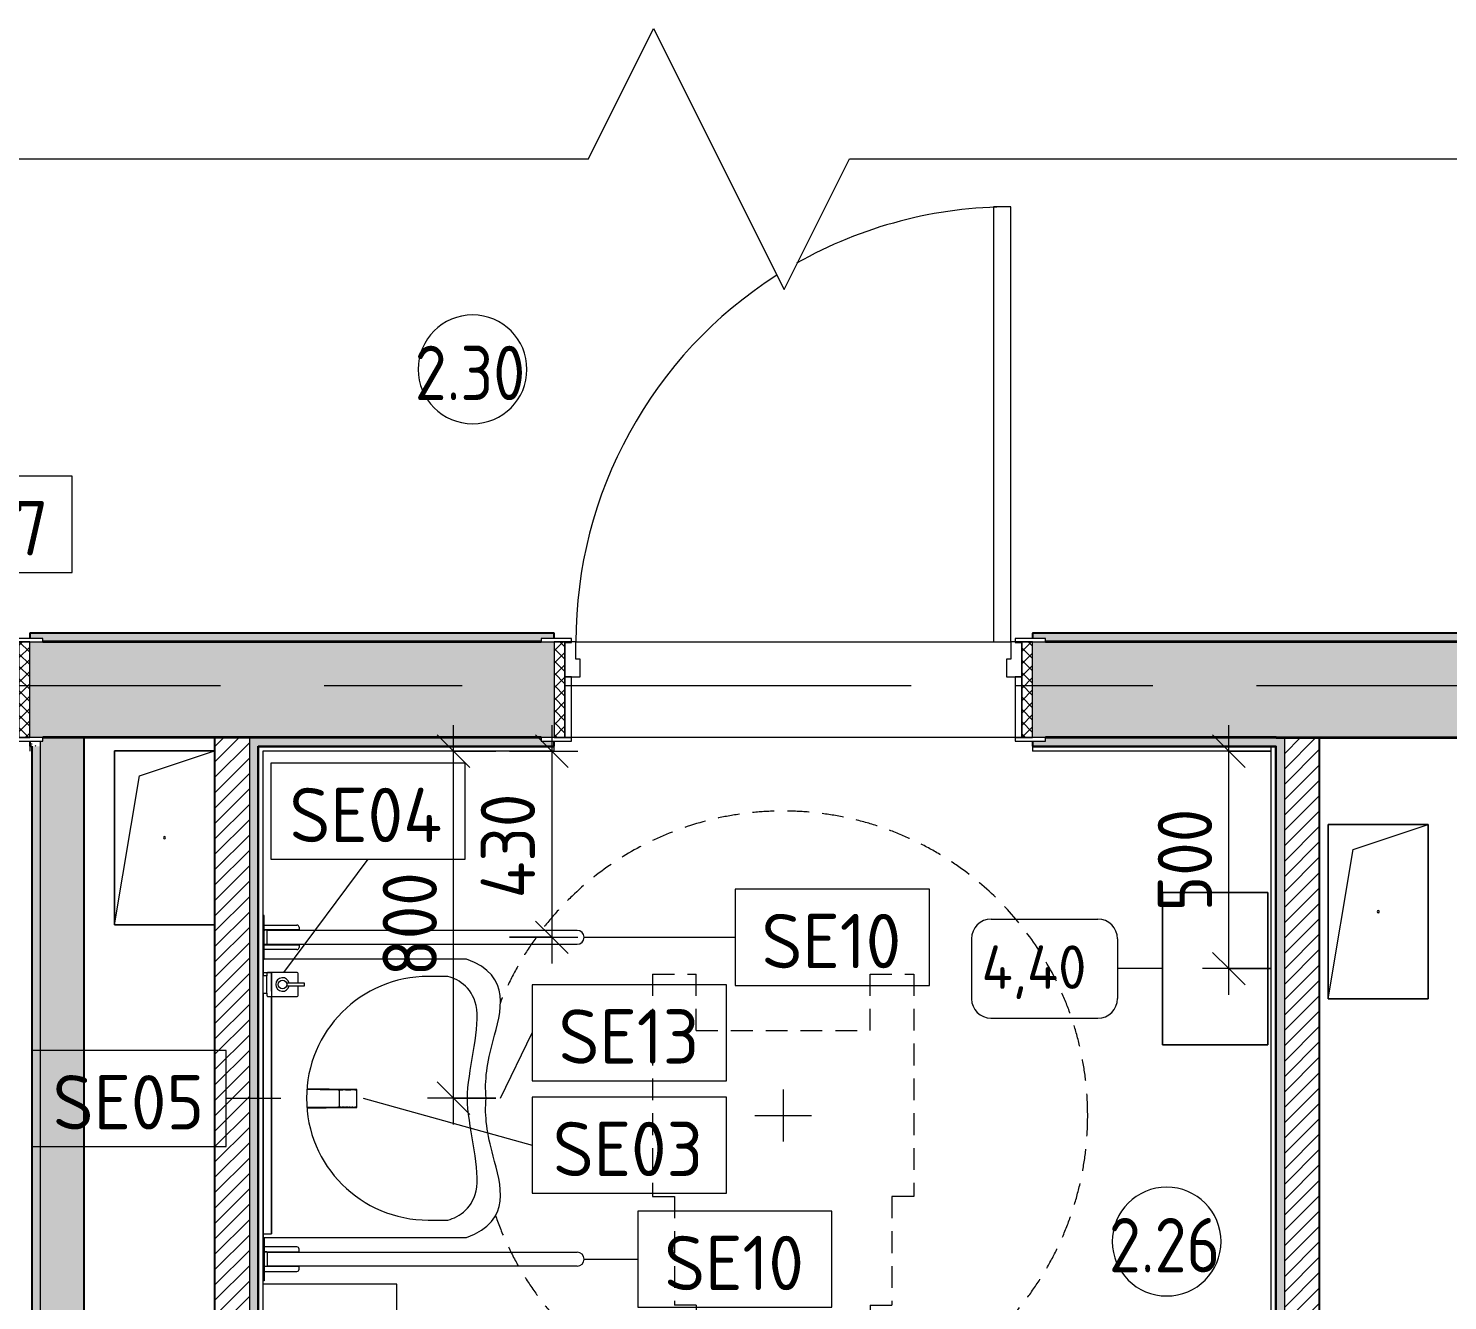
# Model space of a CAD drawing. Header units: millimetres. Extents: x 11693 to 241752, y -8553 to 29926.
# Drawn here: x 59582 to 62844, y 6386 to 9310 of the extents above; entities that cross this region are included whole.
import ezdxf

# ---------------------------------------------------------------- set-up
doc = ezdxf.new("R2010")
doc.units = ezdxf.units.MM
doc.linetypes.add('200_ШТРИХ__ш1_п0_6_', pattern=[80, 50, -30])
doc.linetypes.add('Осевая', pattern=[1587.5, 317.5, -238.125, 793.75, -238.125])
for name, color, linetype, lineweight, true_color in [('0-1', 7, 'Continuous', 9, 0x4994b4), ('A-DETL-GENF-1', 7, 'Continuous', 9, 0x4994b4), ('A-GENM-1', 7, 'Continuous', 9, 0x4994b4), ('A-WALL-1', 7, 'Continuous', 25, 0x3c3c3c), ('A-WALL-3', 7, 'Continuous', 35, 0x3c3c3c), ('A-WALL-FNSH-1', 7, 'Continuous', 15, 0x3c3c3c), ('P-SANR-FIXT-1', 7, 'Continuous', 15, 0x4994b4)]:
    doc.layers.add(name, color=color, linetype=linetype, lineweight=lineweight, true_color=true_color)
for name, color, linetype, lineweight in [('A-ANNO-DIMS', 7, 'Continuous', 9), ('A-ANNO-DIMS-50', 7, 'Continuous', 9), ('A-AREA-IDEN', 7, 'Continuous', 9), ('A-DETL-GENF', 7, 'Continuous', 9), ('A-DOOR', 7, 'Continuous', 9), ('A-DOOR-1', 7, 'Continuous', 15), ('A-DOOR-FRAM', 7, 'Continuous', 15), ('A-DOOR-FRAM-1', 7, 'Continuous', 9), ('A-GENM', 7, 'Continuous', 9), ('A-WALL-2', 7, 'Continuous', 9), ('I-FURN', 7, 'Continuous', 9), ('I-FURN-2', 7, '200_ШТРИХ__ш1_п0_6_', 15), ('I-FURN-3', 7, '200_ШТРИХ__ш1_п0_6_', 9), ('I-FURN-IDEN', 7, 'Continuous', 9), ('I-WALL', 7, 'Continuous', 9), ('P-SANR-FIXT-IDEN', 7, 'Continuous', 9), ('Оси-2', 7, 'Осевая', 9)]:
    doc.layers.add(name, color=color, linetype=linetype, lineweight=lineweight)
doc.styles.add('GOST Common', font='GOST_Common.ttf', dxfattribs={"width": 0.9, "height": 125})
doc.styles.add('GOST Common_1', font='GOST_Common.ttf', dxfattribs={"height": 125})
doc.styles.add('GOST Common_2', font='GOST_Common.ttf', dxfattribs={"height": 100})
doc.styles.add('ISOCPEUR', font='isocpeur.ttf', dxfattribs={"width": 0.9, "height": 125})
doc.dimstyles.new('ISO-2_5_0_9К_БОЛЬШОЙ', dxfattribs={"dimscale": 304.8, "dimtxt": 124.497647, "dimasz": 0.246063, "dimexe": 0.19685, "dimexo": 0.492126, "dimgap": 0, "dimtad": 1, "dimdec": 0, "dimrnd": 10, "dimzin": 0, "dimdsep": 46, "dimtxsty": 'ISOCPEUR', "dimblk1": 'OBLIQUE', "dimblk2": 'OBLIQUE', "dimsah": 1, "dimcen": 0.09, "dimdle": 0.19685, "dimazin": 0, "dimtfac": 1, "dimtdec": 4, "dimtix": 1, "dimtmove": 0, "dimatfit": 3, "dimfxl": 1, "dimtvp": 1, "dimtolj": 1, "dimtzin": 0, "dimarcsym": 2})
pattern_1 = [(45, (-7470.254, 0), (-17.6776695, 17.6776695), [])]
pattern_2 = [(135, (1751.41, 174.685), (-14.14214, -14.14214), []), (225, (1751.41, 174.685), (14.14214, -14.14214), [])]
pattern_3 = [(45, (-371.384, 174.685), (-14.1421, 14.1421), []), (135, (-371.384, 174.685), (-14.1421, -14.1421), [])]
pattern_4 = [(0, (-7470.254, 0), (60.96, 15.24), [5.029, -40.691, 5.029, -40.691, -243.84]), (0, (-7470.254, 0), (60.96, 15.24), [-91.44, 5.029, -86.411, 5.029, -40.691, -106.68]), (0, (-7470.254, 0), (60.96, 15.24), [-228.6, 5.029, -25.451, 5.029, -71.171]), (120, (-7447.394, 7.62), (-43.678227, 45.1729086), [5.029, -40.691, 5.029, -40.691, -243.84]), (120, (-7447.394, 7.62), (-43.678227, 45.1729086), [-91.44, 5.029, -86.411, 5.029, -40.691, -106.68]), (120, (-7447.394, 7.62), (-43.678227, 45.1729086), [-228.6, 5.029, -25.451, 5.029, -71.171]), (240, (-7439.774, 38.1), (-17.281773, -60.4129086), [5.029, -40.691, 5.029, -40.691, -243.84]), (240, (-7439.774, 38.1), (-17.281773, -60.4129086), [-91.44, 5.029, -86.411, 5.029, -40.691, -106.68]), (240, (-7439.774, 38.1), (-17.281773, -60.4129086), [-228.6, 5.029, -25.451, 5.029, -71.171])]

# ---------------------------------------------------------------- blocks, each defined once
blk = doc.blocks.new('110_Дверь_СКБ_1Ст_Внутренняя1 - Д-4_1 1100x2100h_ОО_туалет для мальч_ и дев_-32102845-Фрагмент 2_6')
at = {"layer": 'A-DOOR'}
h = blk.add_hatch(dxfattribs=at)
h.set_pattern_fill('FP_17', color=256, style=0, pattern_type=2)
h.set_pattern_definition(pattern_2)
h.paths.add_polyline_path([(562.5, -110), (562.5, 110), (537.5, 110), (537.5, -110)])
at = {"layer": 'A-DOOR-FRAM-1'}
h = blk.add_hatch(dxfattribs=at)
h.set_pattern_fill('FP_18', color=256, style=0, pattern_type=2)
h.set_pattern_definition(pattern_3)
h.paths.add_polyline_path([(-512.5, -110), (-512.5, 110), (-537.5, 110), (-537.5, -110)])
at = {"layer": 'A-DOOR'}
blk.add_arc((512.5, 110), 1000, 90, 180, dxfattribs=at)
at = {"layer": 'A-DOOR-1'}
for p, q in [((512.5, 1110), (472.5, 1110)), ((472.5, 1110), (472.5, 110)), ((512.5, 110), (512.5, 1110)), ((472.5, 110), (512.5, 110))]:
    blk.add_line(p, q, dxfattribs=at)
at = {"layer": 'A-DOOR-FRAM'}
for p, q in [((-497.5, 118), (-567.5, 118)), ((-567.5, 118), (-567.5, 110)), ((-567.5, 110), (-497.5, 110)), ((-512.5, 110), (-537.5, 110)), ((-537.5, 110), (-537.5, -110)), ((-487.5, 110), (-512.5, 110)), ((-512.5, 110), (-512.5, 30)), ((-512.5, -110), (-512.5, 110)), ((-497.5, 110), (-512.5, 110)), ((-512.5, 110), (-512.5, 109)), ((-512.5, 109), (-497.5, 109)), ((-497.5, 110), (-497.5, 118)), ((-497.5, 109), (-497.5, 110)), ((-487.5, 70), (-487.5, 110)), ((512.5, 110), (512.5, 70)), ((537.5, 110), (512.5, 110)), ((592.5, 118), (522.5, 118)), ((522.5, 118), (522.5, 110)), ((537.5, 110), (522.5, 110)), ((522.5, 110), (522.5, 109)), ((522.5, 110), (592.5, 110)), ((522.5, 109), (537.5, 109)), ((537.5, 30), (537.5, 110)), ((562.5, 110), (537.5, 110)), ((537.5, 110), (537.5, -110)), ((537.5, 109), (537.5, 110)), ((562.5, -110), (562.5, 110)), ((592.5, 110), (592.5, 118)), ((-477.5, 70), (-487.5, 70)), ((-477.5, 30), (-477.5, 70)), ((512.5, 70), (502.5, 70)), ((502.5, 70), (502.5, 30)), ((-512.5, 30), (-477.5, 30)), ((-497.5, 30), (-512.5, 30)), ((-512.5, 30), (-512.5, -110)), ((-497.5, -110), (-497.5, 30)), ((502.5, 30), (537.5, 30)), ((537.5, 30), (522.5, 30)), ((522.5, 30), (522.5, -110)), ((537.5, -110), (537.5, 30)), ((-497.5, -110), (-567.5, -110)), ((-567.5, -110), (-567.5, -118)), ((-567.5, -118), (-497.5, -118)), ((-537.5, -110), (-512.5, -110)), ((-512.5, -110), (-497.5, -110)), ((-497.5, -118), (-497.5, -110)), ((522.5, -110), (537.5, -110)), ((592.5, -110), (522.5, -110)), ((522.5, -110), (522.5, -118)), ((522.5, -118), (592.5, -118)), ((537.5, -110), (562.5, -110)), ((592.5, -118), (592.5, -110))]:
    blk.add_line(p, q, dxfattribs=at)
blk = doc.blocks.new('110_Дверь_СКБ_1Ст_Внутренняя1 - Д-4 1100x2100h_су мгн-31586709-Фрагмент 2_6')
at = {"layer": 'A-DOOR'}
h = blk.add_hatch(dxfattribs=at)
h.set_pattern_fill('FP_17', color=256, style=0, pattern_type=2)
h.set_pattern_definition(pattern_2)
h.paths.add_polyline_path([(562.5, -110), (562.5, 110), (537.5, 110), (537.5, -110)])
at = {"layer": 'A-DOOR-FRAM-1'}
h = blk.add_hatch(dxfattribs=at)
h.set_pattern_fill('FP_18', color=256, style=0, pattern_type=2)
h.set_pattern_definition(pattern_3)
h.paths.add_polyline_path([(-512.5, -110), (-512.5, 110), (-537.5, 110), (-537.5, -110)])
at = {"layer": 'A-DOOR'}
for start, end in [(90, 119.4981), (122.5335, 180)]:
    blk.add_arc((512.5, 110), 1000, start, end, dxfattribs=at)
at = {"layer": 'A-DOOR-1'}
for p, q in [((512.5, 1110), (472.5, 1110)), ((472.5, 1110), (472.5, 110)), ((512.5, 110), (512.5, 1110)), ((472.5, 110), (512.5, 110))]:
    blk.add_line(p, q, dxfattribs=at)
at = {"layer": 'A-DOOR-FRAM'}
for p, q in [((-497.5, 118), (-567.5, 118)), ((-567.5, 118), (-567.5, 110)), ((-567.5, 110), (-497.5, 110)), ((-512.5, 110), (-537.5, 110)), ((-537.5, 110), (-537.5, -110)), ((-487.5, 110), (-512.5, 110)), ((-512.5, 110), (-512.5, 30)), ((-512.5, -110), (-512.5, 110)), ((-497.5, 110), (-512.5, 110)), ((-512.5, 110), (-512.5, 109)), ((-512.5, 109), (-497.5, 109)), ((-497.5, 110), (-497.5, 118)), ((-497.5, 109), (-497.5, 110)), ((-487.5, 70), (-487.5, 110)), ((512.5, 110), (512.5, 70)), ((537.5, 110), (512.5, 110)), ((592.5, 118), (522.5, 118)), ((522.5, 118), (522.5, 110)), ((537.5, 110), (522.5, 110)), ((522.5, 110), (522.5, 109)), ((522.5, 110), (592.5, 110)), ((522.5, 109), (537.5, 109)), ((537.5, 30), (537.5, 110)), ((562.5, 110), (537.5, 110)), ((537.5, 110), (537.5, -110)), ((537.5, 109), (537.5, 110)), ((562.5, -110), (562.5, 110)), ((592.5, 110), (592.5, 118)), ((-477.5, 70), (-487.5, 70)), ((-477.5, 30), (-477.5, 70)), ((512.5, 70), (502.5, 70)), ((502.5, 70), (502.5, 30)), ((-512.5, 30), (-477.5, 30)), ((-497.5, 30), (-512.5, 30)), ((-512.5, 30), (-512.5, -110)), ((-497.5, -110), (-497.5, 30)), ((502.5, 30), (537.5, 30)), ((537.5, 30), (522.5, 30)), ((522.5, 30), (522.5, -110)), ((537.5, -110), (537.5, 30)), ((-497.5, -110), (-567.5, -110)), ((-567.5, -110), (-567.5, -118)), ((-567.5, -118), (-497.5, -118)), ((-537.5, -110), (-512.5, -110)), ((-512.5, -110), (-497.5, -110)), ((-497.5, -118), (-497.5, -110)), ((522.5, -110), (537.5, -110)), ((592.5, -110), (522.5, -110)), ((522.5, -110), (522.5, -118)), ((522.5, -118), (592.5, -118)), ((537.5, -110), (562.5, -110)), ((592.5, -118), (592.5, -110))]:
    blk.add_line(p, q, dxfattribs=at)
blk = doc.blocks.new('FRT_2D_Символ _разворот МГН_1 - D1_4_Символ доступности разворота МГН _360__-18618045-Фрагмент 2_6')
at = {"layer": 'I-FURN'}
for p, q in [((0, 60.4), (0, -59.6)), ((-65, 0), (65, 0))]:
    blk.add_line(p, q, dxfattribs=at)
at = {"layer": 'I-FURN-2'}
for p, q in [((-300, 325.4), (-300, -185.8)), ((-300, 325.4), (-200, 325.4)), ((-200, 195.4), (-200, 325.4)), ((200, 325.4), (300, 325.4)), ((200, 195.4), (200, 325.4)), ((300, 325.4), (300, -185.8)), ((-200, 195.4), (200, 195.4)), ((-300, -185.8), (-250, -185.8)), ((-250, -185.8), (-250, -435.8)), ((300, -185.8), (250, -185.8)), ((250, -185.8), (250, -435.8)), ((-200, -435.8), (-250, -435.8)), ((-200, -435.8), (-200, -645.8)), ((200, -435.8), (250, -435.8)), ((200, -435.8), (200, -645.8)), ((-200, -645.8), (200, -645.8))]:
    blk.add_line(p, q, dxfattribs=at)
at = {"layer": 'I-FURN-3'}
for start, end in [(360, 158.2378), (198.991, 360)]:
    blk.add_arc((0, 0), 700, start, end, dxfattribs=at)
blk = doc.blocks.new('GM_Отверстие прямоугольное _в плите_ - Отверстие-21983700-Фрагмент 2_6')
at = {"layer": 'A-GENM'}
for p, q in [((-115, -200), (-115, 200)), ((-115, 200), (115, 200)), ((115, 200), (-115, 200)), ((-115, 200), (-115, -200)), ((-57.5, 142.5), (115, 200)), ((-115, -200), (-57.5, 142.5)), ((115, -200), (-115, -200)), ((-115, -200), (115, -200))]:
    blk.add_line(p, q, dxfattribs=at)
for start, end in [(360, 180), (180, 360)]:
    blk.add_arc((0, 0), 2.5, start, end, dxfattribs=at)
blk = doc.blocks.new('GM_Отверстие прямоугольное _в плите_ - Отверстие-V20-Фрагмент 2_6')
at = {"layer": 'A-GENM'}
for p, q in [((-115, -200), (-115, 200)), ((-115, 200), (115, 200)), ((115, 200), (-115, 200)), ((-115, 200), (-115, -200)), ((-57.5, 142.5), (115, 200)), ((115, 200), (115, -200)), ((115, -200), (115, 200)), ((-115, -200), (-57.5, 142.5)), ((115, -200), (-115, -200)), ((-115, -200), (115, -200))]:
    blk.add_line(p, q, dxfattribs=at)
for start, end in [(360, 180), (180, 360)]:
    blk.add_arc((0, 0), 2.5, start, end, dxfattribs=at)
blk = doc.blocks.new('зеркало круглое600д - 1_22д зеркало круглое d600-V21-Фрагмент 2_6')
at = {"layer": 'I-FURN'}
for p, q in [((-300, 20), (-300, 0)), ((-300, 0), (245.9, 0)), ((300, 0), (-300, 0)), ((258, 0), (300, 0)), ((300, 0), (300, 20))]:
    blk.add_line(p, q, dxfattribs=at)
blk = doc.blocks.new('смеситель для раковины - Default-30615600-Фрагмент 2_6')
at = {"layer": '0-1'}
for p, q in [((19.7, 151.6), (-19.8, 151.6)), ((-20.3, 110), (-20.4, 97.4)), ((19.8, 111.8), (-19.8, 111.8)), ((20.4, 97.4), (20.3, 110))]:
    blk.add_line(p, q, dxfattribs=at)
at = {"layer": '0-1', "flags": 128}
for points in [[(-20.7, 150.6), (-20.7, 150.2), (-20.7, 149.2), (-20.7, 148.3), (-20.7, 146.9), (-20.7, 145.4), (-20.8, 134.7), (-21.1, 63.6), (-21.1, 93.2)], [(19.7, 151.6), (20, 151.6), (20.2, 151.6), (20.5, 151.4), (20.6, 151.2), (20.7, 151.1), (20.8, 150.9), (20.8, 150.6)], [(21.1, 37.8), (21, 77.4), (21, 111.4)], [(-21.4, 37.8), (-21.4, 39.3), (-21.2, 64), (-21.1, 88)], [(-21.1, 37.8), (-21.1, 63.3), (-21.1, 93.2)]]:
    blk.add_lwpolyline(points, dxfattribs=at)
at = {"layer": 'P-SANR-FIXT-1'}
for p, q in [((21, 151.6), (-21, 151.6)), ((-21, 151.6), (-21, 37.8)), ((-19.7, 144), (-19.8, 111.8)), ((19.8, 111.8), (19.7, 144)), ((19.9, 143.1), (19.9, 140.7)), ((19.9, 136.7), (19.9, 133.9)), ((19.9, 131), (20, 126.2)), ((21, 37.8), (21, 151.6)), ((20, 115.7), (20, 113.5)), ((20, 111.3), (20, 108.6))]:
    blk.add_line(p, q, dxfattribs=at)
at = {"layer": 'P-SANR-FIXT-1', "flags": 128}
for points in [[(-21.1, 37.8), (-21.1, 42.2), (-21, 67.6), (-20.8, 118.3), (-20.7, 143.7), (-20.7, 149.4), (-20.8, 150.2), (-20.9, 145.3), (-20.9, 138.9), (-21.1, 88.1)], [(-19.9, 125.8), (-19.9, 133.8), (-19.9, 138.3)], [(21.1, 88.1), (20.9, 138.9), (20.9, 145.3), (20.8, 150.2), (20.7, 149.4), (20.7, 143.7), (20.8, 118.3), (21, 67.6), (21.1, 42.2), (21.1, 37.8)], [(-20, 109.4), (-20, 111), (-20, 119.8)], [(20, 123.6), (20, 119.9), (20, 117.9)]]:
    blk.add_lwpolyline(points, dxfattribs=at)
at = {"layer": 'P-SANR-FIXT-1'}
for centre, major_axis, ratio, start_param, end_param in [((-19.8, 109.7), (-0.5, 0.002), 0.095846, 0.794229, 1.571164), ((19.8, 109.7), (0.5, 0.002), 0.095848, 4.711795, 5.488843)]:
    blk.add_ellipse(centre, major_axis=major_axis, ratio=ratio, start_param=start_param, end_param=end_param, dxfattribs=at)
for points, knots in [([(-19.9, 147.4), (-19.9, 148), (-19.8, 149.3), (-19.8, 150.7), (-19.8, 151.5), (-19.8, 151.6), (-19.8, 151.6)], [0.1, 0.1, 0.1, 0.1, 0.2, 0.3, 0.4, 0.4725859, 0.4725859, 0.4725859, 0.4725859]), ([(-19.8, 151.6), (-19.7, 151.6), (-19.7, 151.6), (-19.7, 151.2), (-19.7, 150), (-19.7, 148.3), (-19.7, 146.2), (-19.7, 144.8), (-19.7, 144)], [0.4728347, 0.4728347, 0.4728347, 0.4728347, 0.5, 0.6, 0.7, 0.8, 0.9, 1, 1, 1, 1]), ([(19.7, 144), (19.7, 144.8), (19.7, 146.2), (19.7, 148.3), (19.7, 150), (19.7, 151.2), (19.7, 151.6), (19.7, 151.6), (19.7, 151.6)], [0, 0, 0, 0, 0.1, 0.2, 0.3, 0.4, 0.5, 0.5274121, 0.5274121, 0.5274121, 0.5274121]), ([(19.7, 151.6), (19.8, 151.6), (19.8, 151.5), (19.8, 150.7), (19.8, 149.3), (19.9, 148), (19.9, 147.4)], [0.5275209, 0.5275209, 0.5275209, 0.5275209, 0.6, 0.7, 0.8, 0.9, 0.9, 0.9, 0.9]), ([(-19.8, 111.8), (-19.8, 111.8), (-19.8, 111.7), (-19.8, 110.9), (-19.8, 110.1), (-19.8, 109.7)], [0.4695548, 0.4695548, 0.4695548, 0.4695548, 0.6, 0.8, 1, 1, 1, 1]), ([(19.8, 109.7), (19.8, 110.1), (19.8, 110.9), (19.8, 111.7), (19.8, 111.8), (19.8, 111.8)], [0, 0, 0, 0, 0.2, 0.4, 0.5304748, 0.5304748, 0.5304748, 0.5304748]), ([(-21.1, 88.1), (-21.1, 85.7), (-21.1, 82.2), (-21.1, 77.5), (-21.2, 73.9), (-21.2, 70.4), (-21.2, 66.8), (-21.2, 63.9), (-21.2, 61.5), (-21.2, 59.8), (-21.2, 58), (-21.2, 55.7), (-21.3, 52.8), (-21.3, 49.3), (-21.3, 46), (-21.3, 42.6), (-21.4, 39.9), (-21.4, 38.2), (-21.4, 37.6)], [0, 0, 0, 0, 0.0833333, 0.125, 0.1666667, 0.2083333, 0.25, 0.2916667, 0.3125, 0.3333333, 0.3541667, 0.375, 0.4166667, 0.4583333, 0.5, 0.5416667, 0.5833333, 0.6063435, 0.6063435, 0.6063435, 0.6063435]), ([(-20.4, 97.4), (-20.4, 91.1), (-20.5, 81.8), (-20.6, 69.7), (-20.6, 60), (-20.7, 52.6), (-20.8, 47.4), (-20.8, 45.2), (-20.8, 43.5), (-20.9, 41.8), (-20.9, 40), (-20.9, 38.5), (-20.9, 37.8)], [0, 0, 0, 0, 0.2222222, 0.3333333, 0.4444444, 0.5833333, 0.6180556, 0.6527778, 0.6701389, 0.6875, 0.7222222, 0.748762, 0.748762, 0.748762, 0.748762]), ([(20.9, 37.8), (20.9, 38.4), (20.9, 39.8), (20.9, 41.4), (20.8, 42.8), (20.8, 44.1), (20.8, 45.8), (20.8, 48.6), (20.7, 53.5), (20.6, 60.7), (20.6, 68.9), (20.5, 76.5), (20.5, 85.7), (20.4, 92.7), (20.4, 97.4)], [0.25, 0.25, 0.25, 0.25, 0.2777778, 0.3055556, 0.3194444, 0.3333333, 0.3611111, 0.3888889, 0.4444444, 0.5555556, 0.6666667, 0.75, 0.8333333, 1, 1, 1, 1]), ([(20.4, 88.2), (20.4, 88.1), (20.5, 88), (20.6, 87.8), (20.7, 87.5), (20.7, 87.4), (20.7, 87.3)], [0.19375, 0.19375, 0.19375, 0.19375, 0.25, 0.3, 0.35, 0.4, 0.4, 0.4, 0.4]), ([(21.4, 37.7), (21.4, 38), (21.4, 38.7), (21.4, 39.8), (21.4, 41), (21.3, 42.6), (21.3, 44.7), (21.3, 47.5), (21.3, 50.9), (21.2, 55.1), (21.2, 60), (21.2, 65.1), (21.2, 69.9), (21.2, 74.5), (21.1, 80.6), (21.1, 85.1), (21.1, 88.1)], [0.5357143, 0.5357143, 0.5357143, 0.5357143, 0.5535714, 0.5714286, 0.5892857, 0.6071429, 0.6428571, 0.6785714, 0.7142857, 0.75, 0.7857143, 0.8214286, 0.8571429, 0.8928571, 0.9285714, 1, 1, 1, 1])]:
    blk.add_open_spline(points, degree=3, knots=knots, dxfattribs=at)
for points in [[(-19.8, 111.8), (-19.8, 111.8), (-19.8, 111.8), (-19.8, 111.8)], [(-19.8, 110), (-19.8, 110.3), (-19.8, 110.6), (-19.8, 110.9)], [(19.8, 111.8), (19.8, 111.8), (19.8, 111.8), (19.8, 111.8)], [(19.8, 110.9), (19.8, 110.6), (19.8, 110.3), (19.8, 110)], [(-20.5, 88.2), (-20.6, 88.2), (-20.7, 88.2), (-20.8, 88.2)]]:
    blk.add_open_spline(points, degree=3, dxfattribs=at)
blk = doc.blocks.new('TOY_Диспансер мыло - Дозатор Elegance new 11654 019001 хром-V24-Фрагмент 2_6')
at = {"layer": 'A-GENM-1'}
for p, q in [((127.9, 101.6), (122.2, 101.6)), ((122.2, 101.6), (122.2, 86.7)), ((127.9, 86.7), (127.9, 101.6)), ((97.5, 84.7), (97.5, 17)), ((122.2, 86.7), (99.5, 86.7)), ((122.2, 86.7), (102.9, 86.7)), ((122.2, 87.7), (122.2, 60.3)), ((127.9, 60.3), (127.9, 87.7)), ((146.9, 86.7), (127.9, 86.7)), ((150.5, 86.7), (127.9, 86.7)), ((152.5, 25.5), (152.5, 84.7)), ((99.5, 15), (105, 15)), ((145, 15), (105, 15)), ((105, 15), (105, 5.5)), ((145, 5.5), (145, 15)), ((145, 15), (150.5, 15)), ((152.5, 17), (152.5, 25.5))]:
    blk.add_line(p, q, dxfattribs=at)
blk.add_circle((125, 50.7), 10, dxfattribs=at)
for centre, radius, start, end in [((99.5, 84.7), 2, 90, 180), ((125, 50.7), 15.7, 100.4353, 79.365), ((150.5, 84.7), 2, 360, 90), ((99.5, 17), 2, 180, 225), ((99.5, 17), 2, 225, 270), ((150.5, 17), 2, 270, 360)]:
    blk.add_arc(centre, radius, start, end, dxfattribs=at)
blk = doc.blocks.new('SND_Умывальник МГН_Jika - гибкая подводка_ 640х550х165 PN6_3_ ХВ_ГВ накидная гайка BP DN15_ К-гл_кон_ П DN 50-30756074-Фрагмент 2_6')
at = {"layer": 'P-SANR-FIXT-1'}
for p, q in [((-320, 468), (-320, 0)), ((320, 0), (320, 468)), ((-280, 425), (-280, 380)), ((280, 380), (280, 425)), ((-320, 0), (-288.5, 0)), ((-288.5, 0), (-282.8, 0)), ((-282.7, 0), (-281.5, 0)), ((-241.5, 0), (-238.5, 0)), ((-237.9, 0), (261, 0)), ((261.5, 0), (288.7, 0)), ((289, 0), (305.8, 0)), ((305.9, 0), (311.5, 0)), ((311.5, 0), (320, 0))]:
    blk.add_line(p, q, dxfattribs=at)
blk.add_arc((0, 380), 280, 180, 360, dxfattribs=at)
for points, knots in [([(0, 512.9), (-41.2, 508.8), (-131.1, 523.5), (-281.1, 574.8), (-320, 468)], [-0.715552, -0.715552, -0.715552, -0.715552, -0.3972744, 0, 0, 0, 0]), ([(320, 468), (281.1, 574.8), (131.1, 523.5), (41.2, 508.8), (0, 512.9)], [-0.715552, -0.715552, -0.715552, -0.715552, -0.3182776, 0, 0, 0, 0]), ([(0, 470), (-61.7, 470), (-229.3, 523.4), (-272.8, 450.8), (-280, 425)], [0, 0, 0, 0, 0.3523534, 0.6664917, 0.6664917, 0.6664917, 0.6664917]), ([(280, 425), (272.8, 450.8), (229.3, 523.4), (61.7, 470), (0, 470)], [0, 0, 0, 0, 0.3141383, 0.6664917, 0.6664917, 0.6664917, 0.6664917])]:
    blk.add_open_spline(points, degree=3, knots=knots, dxfattribs=at)
blk = doc.blocks.new('132_МГН_Поручень для унитаза_тип откидной - ПР 1Р-18611699-Фрагмент 2_6')
at = {"layer": 'A-GENM-1'}
for p, q in [((-16, 722), (-16, 9.5)), ((16, 9.5), (16, 722)), ((-28.2, 3), (-28.2, 78)), ((-23.2, 83), (-17, 83)), ((-17, 83), (-17, 3)), ((17, 83), (23.2, 83)), ((17, 3), (17, 83)), ((28.2, 78), (28.2, 3)), ((-50, 3), (-50, 0)), ((50, 3), (-50, 3)), ((-17, 3), (-28.2, 3)), ((-16, 9.5), (-16.6, 8.9)), ((-16.6, 8.9), (-16.6, 4.2)), ((16, 9.5), (-16, 9.5)), ((16, 9.5), (16.6, 8.9)), ((16.6, 8.9), (16.6, 4.2)), ((28.2, 3), (17, 3)), ((50, 0), (50, 3)), ((-50, 0), (50, 0))]:
    blk.add_line(p, q, dxfattribs=at)
for centre, radius, start, end in [((0, 722), 16, 90, 180), ((0, 722), 16, 0, 90), ((-23.2, 78), 5, 90, 180), ((23.2, 78), 5, 0, 90), ((-15.3, 4.2), 1.24, 180, 270), ((15.3, 4.2), 1.24, 270, 360)]:
    blk.add_arc(centre, radius, start, end, dxfattribs=at)
blk = doc.blocks.new('132_МГН_Поручень для унитаза_тип откидной - ПР 1Р-V25-Фрагмент 2_6')
at = {"layer": 'A-GENM-1'}
for p, q in [((-50, -3), (-50, 0)), ((-50, 0), (50, 0)), ((50, 0), (50, -3)), ((50, -3), (-50, -3)), ((-17, -3), (-28.2, -3)), ((-28.2, -3), (-28.2, -78)), ((-17, -83), (-17, -3)), ((-16.6, -8.9), (-16.6, -4.2)), ((-16, -9.5), (-16.6, -8.9)), ((-16, -722), (-16, -9.5)), ((16, -9.5), (-16, -9.5)), ((16, -9.5), (16.6, -8.9)), ((16, -9.5), (16, -722)), ((16.6, -8.9), (16.6, -4.2)), ((28.2, -3), (17, -3)), ((17, -3), (17, -83)), ((28.2, -78), (28.2, -3)), ((-23.2, -83), (-17, -83)), ((17, -83), (23.2, -83))]:
    blk.add_line(p, q, dxfattribs=at)
for centre, radius, start, end in [((-15.3, -4.2), 1.24, 90, 180), ((15.3, -4.2), 1.24, 0, 90), ((-23.2, -78), 5, 180, 270), ((23.2, -78), 5, 270, 360), ((0, -722), 16, 180, 270), ((0, -722), 16, 270, 360)]:
    blk.add_arc(centre, radius, start, end, dxfattribs=at)
blk = doc.blocks.new('Plumbing_Drainage_hansgrohe_56248XXX-RainDrain-Point-Complete-set-po - 800 Stainless Steel Optic-V27-Фрагмент 2_6')
at = {"layer": 'A-DETL-GENF-1'}
for p, q in [((158.5, 158.5), (-149.4, 158.5)), ((158.5, -158.5), (158.5, 158.5)), ((-149.4, -158.5), (158.5, -158.5))]:
    blk.add_line(p, q, dxfattribs=at)
blk = doc.blocks.new('DET_L_Линия разрыва - М100-30911436-Фрагмент 2_6')
at = {"layer": 'A-DETL-GENF'}
for p, q in [((3753.1, 300), (3603.1, 0)), ((4053.1, -300), (3753.1, 300)), ((3603.1, 0), (0, 0)), ((4203.1, 0), (4053.1, -300)), ((7806.3, 0), (4203.1, 0))]:
    blk.add_line(p, q, dxfattribs=at)
blk = doc.blocks.new('М_сантехническая_рамка1 - В рамке-30590747-Фрагмент 2_6')
at = {"layer": 'P-SANR-FIXT-IDEN'}
for p, q in [((4.293, 2.24), (-4.639, 2.24)), ((-4.639, 2.24), (-4.639, -2.178)), ((4.293, -2.178), (4.293, 2.24)), ((-4.639, -2.178), (4.293, -2.178))]:
    blk.add_line(p, q, dxfattribs=at)
blk = doc.blocks.new('Марка_Мебель - В прямоуг_Balcon_Марка-25523697-Фрагмент 2_6')
at = {"layer": 'I-FURN-IDEN'}
for p, q in [((-2.455, 2.278), (2.455, 2.278)), ((-3.355, 1.378), (-3.355, -1.384)), ((3.355, 1.378), (3.355, -1.378)), ((-2.461, -2.278), (2.455, -2.278))]:
    blk.add_line(p, q, dxfattribs=at)
for centre, radius, start, end in [((-2.455, 1.378), 0.9, 90, 180), ((2.455, 1.378), 0.9, 0, 90), ((-2.461, -1.384), 0.893, 180, 270), ((2.455, -1.378), 0.9, 270, 0)]:
    blk.add_arc(centre, radius, start, end, dxfattribs=at)
blk = doc.blocks.new('DIMBLOCK47-Фрагмент 2_6')
at = {"layer": 'A-ANNO-DIMS-50'}
for p, q in [((62341.1, 7089), (62341.1, 7709)), ((62438.1, 7649), (62281.1, 7649)), ((62341.1, 7649), (62438.1, 7649)), ((62438.1, 7149), (62281.1, 7149)), ((62341.1, 7149), (62438.1, 7149))]:
    blk.add_line(p, q, dxfattribs=at)
at = {"layer": 'A-ANNO-DIMS-50', "lineweight": 20}
for p, q in [((62341.1, 7649), (62303.6, 7686.5)), ((62341.1, 7649), (62378.6, 7611.5)), ((62341.1, 7149), (62303.6, 7186.5)), ((62341.1, 7149), (62378.6, 7111.5))]:
    blk.add_line(p, q, dxfattribs=at)
at = {"layer": 'A-ANNO-DIMS-50', "color": 0, "insert": (62177.8, 7280.5), "char_height": 125, "width": 284.429, "attachment_point": 1, "rotation": 90, "line_spacing_factor": 1.149209, "style": 'ISOCPEUR'}
blk.add_mtext('500', dxfattribs=at)
blk = doc.blocks.new('_Oblique')
at = {"color": 0, "linetype": 'ByBlock', "lineweight": -2}
blk.add_line((-0.5, -0.5), (0.5, 0.5), dxfattribs=at)
blk = doc.blocks.new('DIMBLOCK52-Фрагмент 2_6')
at = {"layer": 'A-ANNO-DIMS-50'}
for p, q in [((60784.8, 7709), (60784.8, 7161)), ((60687.8, 7649), (60844.8, 7649)), ((60784.8, 7649), (60687.8, 7649)), ((60687.8, 7221), (60844.8, 7221)), ((60784.8, 7221), (60687.8, 7221))]:
    blk.add_line(p, q, dxfattribs=at)
at = {"layer": 'A-ANNO-DIMS-50', "lineweight": 20}
for p, q in [((60784.8, 7649), (60747.3, 7686.5)), ((60784.8, 7649), (60822.3, 7611.5)), ((60784.8, 7221), (60747.3, 7258.5)), ((60784.8, 7221), (60822.3, 7183.5))]:
    blk.add_line(p, q, dxfattribs=at)
at = {"layer": 'A-ANNO-DIMS-50', "color": 0, "insert": (60621.5, 7310.5), "char_height": 125, "width": 298.794, "attachment_point": 1, "rotation": 90, "line_spacing_factor": 1.149209, "style": 'ISOCPEUR'}
blk.add_mtext('430', dxfattribs=at)
blk = doc.blocks.new('DIMBLOCK53-Фрагмент 2_6')
at = {"layer": 'A-ANNO-DIMS-50'}
for p, q in [((60559.3, 6791.1), (60559.3, 7709)), ((60656.2, 7649), (60499.3, 7649)), ((60559.3, 7649), (60656.2, 7649)), ((60656.2, 6851.1), (60499.3, 6851.1)), ((60559.3, 6851.1), (60656.2, 6851.1))]:
    blk.add_line(p, q, dxfattribs=at)
at = {"layer": 'A-ANNO-DIMS-50', "lineweight": 20}
for p, q in [((60559.3, 7649), (60521.8, 7686.5)), ((60559.3, 7649), (60596.8, 7611.5)), ((60559.3, 6851.1), (60521.8, 6888.6)), ((60559.3, 6851.1), (60596.8, 6813.6))]:
    blk.add_line(p, q, dxfattribs=at)
at = {"layer": 'A-ANNO-DIMS-50', "color": 0, "insert": (60396, 7131.5), "char_height": 125, "width": 284.429, "attachment_point": 1, "rotation": 90, "line_spacing_factor": 1.149209, "style": 'ISOCPEUR'}
blk.add_mtext('800', dxfattribs=at)
blk = doc.blocks.new('Марка_Помещения - Номер-25198446-Фрагмент 2_6')
at = {"layer": 'A-AREA-IDEN'}
for start, end in [(360, 180), (180, 360)]:
    blk.add_arc((0, 0), 2.5, start, end, dxfattribs=at)

msp = doc.modelspace()

# ---------------------------------------------------------------- hatches: boundary and pattern name
at = {"layer": 'I-WALL'}
h = msp.add_hatch(dxfattribs=at)
h.set_pattern_fill('FP_10', color=256, style=0, pattern_type=2)
h.set_pattern_definition(pattern_4)
h.paths.add_polyline_path([(64645.4, 7900), (64779.7, 7900), (64779.7, 7908), (64834.7, 7908), (64834.7, 7920), (64264.7, 7920), (64264.7, 7908), (64294.7, 7908), (64294.7, 7900)])
h.paths.add_polyline_path([(63134.7, 7900), (63134.7, 7908), (63164.7, 7908), (63164.7, 7920), (61890.2, 7920), (61890.2, 7908), (61920.2, 7908), (61920.2, 7900), (62929, 7900)])
h.paths.add_polyline_path([(60760.2, 7900), (60760.2, 7908), (60790.2, 7908), (60790.2, 7920), (59584.7, 7920), (59584.7, 7908), (59614.7, 7908), (59614.7, 7900), (60068.4, 7900)])
h.paths.add_polyline_path([(58454.7, 7900), (58454.7, 7908), (58484.7, 7908), (58484.7, 7920), (57265.9, 7920), (57265.9, 7900), (57779.9, 7900)])
h = msp.add_hatch(dxfattribs=at)
h.set_pattern_fill('FP_4', color=256, style=0, pattern_type=2)
h.set_pattern_definition([(45, (-7470.254, 0), (-28.51196, 28.51196), []), (45, (-7441.74, 0), (-28.51196, 28.51196), [50.403, -10.081, 1.676, -8.404])])
h.paths.add_polyline_path([(64264.7, 7680), (64389.7, 7680), (64389.7, 7900), (64264.7, 7900)])
h.paths.add_polyline_path([(62849.7, 7680), (63164.7, 7680), (63164.7, 7900), (61890.2, 7900), (61890.2, 7680), (62549.7, 7680)])
h.paths.add_polyline_path([(60790.2, 7680), (60790.2, 7900), (59584.7, 7900), (59584.7, 7680), (60760.2, 7680)])
h.paths.add_polyline_path([(58484.7, 7680), (58484.7, 7900), (58439.7, 7900), (58439.7, 7680), (58454.7, 7680)])
h = msp.add_hatch(dxfattribs=at)
h.set_pattern_fill('FP_10', color=256, style=0, pattern_type=2)
h.set_pattern_definition(pattern_4)
h.paths.add_polyline_path([(59584.7, 7660), (59609.7, 7660), (59609.7, 7672), (59584.7, 7672), (59584.7, 7668.6)])
h.paths.add_polyline_path([(58454.7, 7660), (58484.7, 7660), (58484.7, 7672), (58454.7, 7672), (58454.7, 7680), (58439.7, 7680), (58439.7, 7660)])
h = msp.add_hatch(dxfattribs=at)
h.set_pattern_fill('FP_6', color=256, style=0, pattern_type=2)
h.set_pattern_definition([(135, (-7470.254, 0), (-37.717076, -37.717076), [53.34, -8.89, 1.778, -8.89]), (135, (-7470.254, 37.694), (-37.717076, -37.717076), []), (50, (-7470.254, 0), (63.763904, -5.57885), [6.667, -73.342]), (355, (-7470.254, 0), (-12.334876, 66.869514), [5.334, -58.674]), (100.451, (-7464.94, -0.465), (51.43036, 61.29098), [5.667, -62.332]), (46.184, (-7470.25, 17.78), (94.87722, -14.71484), [10.001, -110.014]), (96.636, (-7462.35, 16.55), (83.09115, 86.5993), [8.5, -93.497]), (351.184, (-7470.25, 17.78), (83.09204, 86.59928), [8.001, -88.011]), (21, (-7461.364, 13.335), (53.064487, -35.792726), [6.667, -73.342]), (326, (-7461.364, 13.335), (21.63066, 64.46546), [5.334, -58.674]), (71.451, (-7456.94, 10.35), (74.69646, 28.672367), [5.667, -62.332]), (37.5, (-7470.254, 0), (1.080413, 29.594271), [1.676, -56.286, 1.676, -57.887, -58.896]), (37.5, (-7470.254, 0), (1.080413, 29.594271), [-117.526, 1.676, -57.22]), (7.5, (-7470.254, 0), (23.386368, 35.063507), [1.676, -32.283, 1.676, -54.953, -22.447]), (7.5, (-7470.254, 0), (23.386368, 35.063507), [-90.589, 1.676, -20.771]), (327.5, (-7490.079, 0), (47.456567, -2.005468), [1.676, -20.549, 1.676, -67.666, -92.011]), (327.5, (-7490.079, 0), (47.456567, -2.005468), [-91.567, 1.676, -90.335]), (317.5, (-7498.97, 0), (51.844948, 8.89904), [1.676, -27.216, 1.676, -44.374, -65.341]), (317.5, (-7498.97, 0), (51.844948, 8.89904), [-74.943, 1.676, -63.665])])
h.paths.add_polyline_path([(59609.7, 3980), (59709.7, 3980), (59709.7, 7680), (59614.7, 7680), (59614.7, 7672), (59609.7, 7672), (59609.7, 4065.3)])
h = msp.add_hatch(dxfattribs=at)
h.set_pattern_fill('FP_5', color=256, style=0, pattern_type=2)
h.set_pattern_definition(pattern_1)
h.paths.add_polyline_path([(60009.7, 3980), (60089.7, 3980), (60089.7, 7680), (60009.7, 7680), (60009.7, 4065.3)])
h = msp.add_hatch(dxfattribs=at)
h.set_pattern_fill('FP_10', color=256, style=0, pattern_type=2)
h.set_pattern_definition(pattern_4)
h.paths.add_polyline_path([(60089.7, 5400), (60109.7, 5400), (60109.7, 7680), (60089.7, 7680), (60089.7, 5666.8)])
h = msp.add_hatch(dxfattribs=at)
h.set_pattern_fill('FP_10', color=256, style=0, pattern_type=2)
h.set_pattern_definition(pattern_4)
h.paths.add_polyline_path([(62448.7, 7660), (62449.7, 7660), (62449.7, 7680), (61920.2, 7680), (61920.2, 7672), (61890.2, 7672), (61890.2, 7660), (62356.9, 7660)])
h.paths.add_polyline_path([(60790.2, 7660), (60790.2, 7672), (60760.2, 7672), (60760.2, 7680), (60109.7, 7680), (60109.7, 7660), (60760.2, 7660)])
h = msp.add_hatch(dxfattribs=at)
h.set_pattern_fill('FP_10', color=256, style=0, pattern_type=2)
h.set_pattern_definition(pattern_4)
h.paths.add_polyline_path([(62449.7, 5420), (62469.7, 5420), (62469.7, 7680), (62449.7, 7680), (62449.7, 5421)])
h = msp.add_hatch(dxfattribs=at)
h.set_pattern_fill('FP_5', color=256, style=0, pattern_type=2)
h.set_pattern_definition(pattern_1)
h.paths.add_polyline_path([(62549.7, 3980), (62549.7, 7680), (62469.7, 7680), (62469.7, 3980)])
h = msp.add_hatch(dxfattribs=at)
h.set_pattern_fill('FP_10', color=256, style=0, pattern_type=2)
h.set_pattern_definition(pattern_4)
h.paths.add_polyline_path([(59609.7, 3760), (59609.7, 7660), (59589.7, 7660), (59589.7, 3760)])

# ---------------------------------------------------------------- linework, layer by layer
at = {"layer": 'A-WALL-1'}
for p, q in [((60790.2, 7920), (59584.7, 7920)), ((59584.7, 7920), (59584.7, 7908)), ((60790.2, 7908), (60790.2, 7920)), ((63164.7, 7920), (61890.2, 7920)), ((61890.2, 7920), (61890.2, 7908)), ((59584.7, 7672), (59584.7, 7660)), ((59709.7, 3980), (59709.7, 7680)), ((60009.7, 7680), (60009.7, 3980)), ((60790.2, 7660), (60790.2, 7672)), ((61890.2, 7672), (61890.2, 7660)), ((62549.7, 3980), (62549.7, 7680)), ((59584.7, 7660), (59589.7, 7660)), ((59589.7, 7660), (59589.7, 3740)), ((60109.7, 5420), (60109.7, 7660)), ((60109.7, 7660), (60790.2, 7660)), ((61890.2, 7660), (62449.7, 7660)), ((62449.7, 5420), (62449.7, 7660))]:
    msp.add_line(p, q, dxfattribs=at)
at = {"layer": 'A-WALL-2'}
for p, q in [((59609.7, 3980), (59609.7, 7672)), ((60089.7, 7680), (60089.7, 5300)), ((62469.7, 5300), (62469.7, 7680))]:
    msp.add_line(p, q, dxfattribs=at)
at = {"layer": 'A-WALL-3'}
for p, q in [((60760.2, 7900), (59614.7, 7900)), ((63134.7, 7900), (61920.2, 7900)), ((60760.2, 7680), (59614.7, 7680)), ((62449.7, 7680), (61920.2, 7680)), ((62449.7, 7680), (63134.7, 7680))]:
    msp.add_line(p, q, dxfattribs=at)
at = {"layer": 'A-WALL-FNSH-1'}
for p, q in [((60790.2, 7921), (59584.7, 7921)), ((59584.7, 7921), (59584.7, 7920)), ((60790.2, 7920), (60790.2, 7921)), ((63164.7, 7921), (61890.2, 7921)), ((61890.2, 7921), (61890.2, 7920)), ((59584.7, 7660), (59584.7, 7659)), ((59589.7, 7659), (59584.7, 7659)), ((59588.7, 7659), (59588.7, 3739)), ((60110.7, 7660), (60110.7, 5421)), ((60110.7, 7659), (60790.2, 7659)), ((60790.2, 7659), (60790.2, 7660)), ((61890.2, 7660), (61890.2, 7659)), ((61890.2, 7659), (62448.7, 7659)), ((62448.7, 5421), (62448.7, 7660))]:
    msp.add_line(p, q, dxfattribs=at)
at = {"layer": 'I-FURN'}
for p, q in [((62430.7, 7324), (62188.7, 7324)), ((62188.7, 7324), (62188.7, 6974)), ((62188.7, 6974), (62188.7, 7324)), ((62188.7, 7324), (62430.7, 7324)), ((62430.7, 6974), (62430.7, 7324)), ((62430.7, 7324), (62430.7, 6974)), ((62188.7, 6974), (62430.7, 6974)), ((62430.7, 6974), (62188.7, 6974))]:
    msp.add_line(p, q, dxfattribs=at)
at = {"layer": 'I-FURN-IDEN'}
msp.add_line((62188.7, 7149), (62085.3, 7149), dxfattribs=at)
at = {"layer": 'I-WALL'}
for p, q in [((60840.2, 7900), (61800.2, 7900)), ((61850.2, 7680), (60830.2, 7680)), ((59584.7, 7659), (59584.7, 7649)), ((60120.7, 7649), (60120.7, 5431)), ((60790.2, 7649), (60120.7, 7649)), ((60790.2, 7649), (60790.2, 7659)), ((61890.2, 7659), (61890.2, 7649)), ((62438.7, 7649), (61890.2, 7649)), ((62438.7, 5431), (62438.7, 7660))]:
    msp.add_line(p, q, dxfattribs=at)
at = {"layer": 'P-SANR-FIXT-IDEN'}
for p, q in [((60168.7, 7140.1), (60362.5, 7400.4)), ((60859.1, 7221), (61206.2, 7221)), ((60666.9, 6851.1), (60739.6, 7001.7)), ((60161.8, 6850.6), (60036.6, 6850.6)), ((60351.1, 6851.1), (60739.6, 6743.2)), ((60859.1, 6481.2), (60982.4, 6481.2))]:
    msp.add_line(p, q, dxfattribs=at)
at = {"layer": 'Оси-2'}
msp.add_line((57086.5, 7800), (63822.2, 7800), dxfattribs=at)

# ---------------------------------------------------------------- block references
at = {"layer": 'A-AREA-IDEN', "xscale": 49.99999999999998, "yscale": 49.99999999999998, "zscale": 49.99999999999998}
for p in [(60602.8, 8526.5), (62198.4, 6521.7)]:
    msp.add_blockref('Марка_Помещения - Номер-25198446-Фрагмент 2_6', p, dxfattribs=at)
at = {"layer": 'A-DETL-GENF', "rotation": 180}
msp.add_blockref('DET_L_Линия разрыва - М100-30911436-Фрагмент 2_6', (65072.2, 9010.2), dxfattribs=at)
at = {"layer": 'A-DOOR'}
for name, p in [('110_Дверь_СКБ_1Ст_Внутренняя1 - Д-4_1 1100x2100h_ОО_туалет для мальч_ и дев_-32102845-Фрагмент 2_6', (59022.2, 7790)), ('110_Дверь_СКБ_1Ст_Внутренняя1 - Д-4 1100x2100h_су мгн-31586709-Фрагмент 2_6', (61327.7, 7790))]:
    msp.add_blockref(name, p, dxfattribs=at)
at = {"layer": 'A-GENM'}
for name, p in [('GM_Отверстие прямоугольное _в плите_ - Отверстие-21983700-Фрагмент 2_6', (59894.7, 7450)), ('GM_Отверстие прямоугольное _в плите_ - Отверстие-V20-Фрагмент 2_6', (62684.7, 7280))]:
    msp.add_blockref(name, p, dxfattribs=at)
at = {"layer": 'I-FURN'}
msp.add_blockref('FRT_2D_Символ _разворот МГН_1 - D1_4_Символ доступности разворота МГН _360__-18618045-Фрагмент 2_6', (61316.8, 6811.2), dxfattribs=at)
at = {"layer": 'I-FURN', "rotation": 90.00000000000006}
msp.add_blockref('зеркало круглое600д - 1_22д зеркало круглое d600-V21-Фрагмент 2_6', (60140.7, 6839.6), dxfattribs=at)
at = {"layer": 'I-FURN-IDEN', "xscale": 49.99999999999998, "yscale": 49.99999999999998, "zscale": 49.99999999999998}
msp.add_blockref('Марка_Мебель - В прямоуг_Balcon_Марка-25523697-Фрагмент 2_6', (61917.5, 7149), dxfattribs=at)
at = {"layer": 'P-SANR-FIXT-1'}
for name, p, rotation in [('132_МГН_Поручень для унитаза_тип откидной - ПР 1Р-18611699-Фрагмент 2_6', (60121.1, 7221), 269.9999999999966), ('SND_Умывальник МГН_Jika - гибкая подводка_ 640х550х165 PN6_3_ ХВ_ГВ накидная гайка BP DN15_ К-гл_кон_ П DN 50-30756074-Фрагмент 2_6', (60121.1, 6851.1), 270.0000000000037), ('TOY_Диспансер мыло - Дозатор Elegance new 11654 019001 хром-V24-Фрагмент 2_6', (60115.2, 7237.6), 270), ('смеситель для раковины - Default-30615600-Фрагмент 2_6', (60184.8, 6850.6), 269.9999999999996), ('132_МГН_Поручень для унитаза_тип откидной - ПР 1Р-V25-Фрагмент 2_6', (60121.1, 6481.2), 90.00000000001408)]:
    msp.add_blockref(name, p, dxfattribs=dict(at, rotation=rotation))
msp.add_blockref('Plumbing_Drainage_hansgrohe_56248XXX-RainDrain-Point-Complete-set-po - 800 Stainless Steel Optic-V27-Фрагмент 2_6', (60270.1, 6265.1), dxfattribs=at)
at = {"layer": 'P-SANR-FIXT-IDEN', "xscale": 49.99999999999998, "yscale": 49.99999999999998, "zscale": 49.99999999999998}
for p in [(59467.8, 8168.6), (60371.1, 7509.3), (61438.2, 7219.5), (60971.6, 7000.1), (59821.9, 6849), (60971.6, 6741.7), (61214.4, 6479.6)]:
    msp.add_blockref('М_сантехническая_рамка1 - В рамке-30590747-Фрагмент 2_6', p, dxfattribs=at)

# ---------------------------------------------------------------- texts
at = {"layer": 'A-AREA-IDEN', "char_height": 125, "width": 331.899, "attachment_point": 1, "style": 'GOST Common'}
for s, insert in [('2.30', (60469.9, 8580.7)), ('2.26', (62065.6, 6576))]:
    msp.add_mtext(s, dxfattribs=dict(at, insert=insert))
at = {"layer": 'I-FURN-IDEN', "insert": (61772.8, 7202.5), "char_height": 100, "width": 332.7, "attachment_point": 1, "style": 'GOST Common_2'}
msp.add_mtext('4,40', dxfattribs=at)
at = {"layer": 'P-SANR-FIXT-IDEN', "char_height": 125, "attachment_point": 1, "style": 'GOST Common_1'}
for s, insert, width in [('SE07', (59283.5, 8224), 444.937), ('SE04', (60181.8, 7564.7), 456.962), ('SE10', (61267.1, 7274.9), 412.869), ('SE13', (60800.5, 7055.5), 412.869), ('SE05', (59637.6, 6904.4), 444.937), ('SE03', (60787.3, 6797.1), 444.937), ('SE10', (61043.4, 6535), 412.869)]:
    msp.add_mtext(s, dxfattribs=dict(at, insert=insert, width=width))

# ---------------------------------------------------------------- dimensions: what is measured, and where the dimension line sits
at = {"layer": 'A-ANNO-DIMS'}
for base, p1, p2, override, picture, middle in [((60559.3, 7649), (60506.2, 6851.1), (60506.2, 7649), {"dimpost": '<>', "dimfxl": 797.90173}, 'DIMBLOCK53-Фрагмент 2_6', (60496.8, 7250)), ((60784.8, 7221), (60837.8, 7649), (60837.8, 7221), {"dimpost": '<>', "dimfxl": 427.978914}, 'DIMBLOCK52-Фрагмент 2_6', (60722.3, 7435)), ((62341.1, 7649), (62288.1, 7149), (62288.1, 7649), {"dimpost": '<>', "dimfxl": 500}, 'DIMBLOCK47-Фрагмент 2_6', (62278.6, 7399))]:
    dim = msp.add_linear_dim(base=base, p1=p1, p2=p2, angle=90, dimstyle='ISO-2_5_0_9К_БОЛЬШОЙ', override=override, dxfattribs=at)
    dim.commit()
    dim.dimension.update_dxf_attribs({"geometry": picture, "text_midpoint": middle})

doc.saveas('drawing.dxf')
